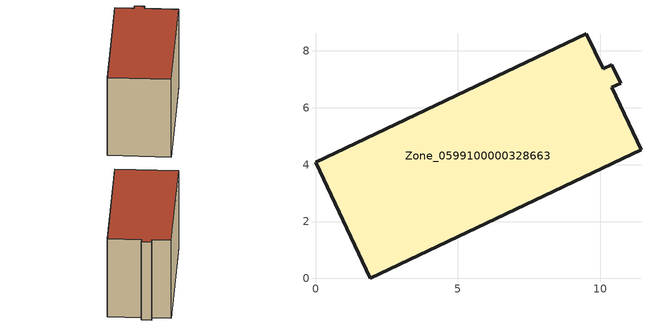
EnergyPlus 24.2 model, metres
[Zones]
Zone_0599100000328663
 floor ground (C_G): 10.11,7.37 10.41,7.51 10.72,6.86 10.41,6.72 11.44,4.53 1.92,0 0,4.08 9.52,8.61 z0
 wall outside (C_F): 1.92,0 11.44,4.53 10.41,6.72 10.72,6.86 10.41,7.51 10.11,7.37 9.52,8.61 0,4.08 1.92,0 z0:6.2
 roof outside (C_R): 10.41,7.51 10.11,7.37 9.52,8.61 0,4.08 1.92,0 11.44,4.53 10.41,6.72 10.72,6.86 z6.2
[BUILDING]
Pand.0599100000328663: North Axis=0; Terrain=City; Loads Convergence Tolerance Value=0.04; Temperature Convergence Tolerance Value=0.4; Solar Distribution=FullExterior; Maximum Number of Warmup Days=25; Minimum Number of Warmup Days=1
[Site:Location]
Rotterdam.The.Hague.AP_ZH_NLD Design_Conditions: Latitude=51.96; Longitude=4.45; Time Zone=1; Elevation=-4.5
[SITE:GROUNDTEMPERATURE:BUILDINGSURFACE]
18, 18, 18, 18, 18, 18, 18, 18, 18, 18, 18, 18
[MATERIAL] Thermal Absorptance=0.9; Solar Absorptance=0.7; Visible Absorptance=0.7
Name | Roughness | Thickness | Conductivity | Density | Specific Heat
G.TI.1946 | MediumSmooth | 0.15 | 1 | 540 | 1210
F.TI.1946 | Rough | 0.3 | 0.857143 | 1920 | 840
R.TI.1946 | MediumRough | 0.2 | 0.1 | 1500 | 1000
[CONSTRUCTION]
C_G: G.TI.1946
C_F: F.TI.1946
C_R: R.TI.1946
[ZONE]
Zone_0599100000328663: Type=1; Multiplier=1; Ceiling Height=Autocalculate; Volume=Autocalculate; Floor Area=autocalculate; Part of Total Floor Area=Yes
[ZONEINFILTRATION:DESIGNFLOWRATE]
Infil_Zone_0599100000328663: Zone or ZoneList or Space or SpaceList=Zone_0599100000328663; Schedule=AlwaysOn; Design Flow Rate Calculation Method=Flow/Area; Flow Rate per Floor Area=0.003; Constant Term Coefficient=1; Temperature Term Coefficient=0; Velocity Term Coefficient=0; Velocity Squared Term Coefficient=0
[HVACTEMPLATE:ZONE:IDEALLOADSAIRSYSTEM]
Zone_0599100000328663: Maximum Heating Supply Air Temperature=50; Minimum Cooling Supply Air Temperature=13; Maximum Heating Supply Air Humidity Ratio=0.0156; Minimum Cooling Supply Air Humidity Ratio=0.0077; Heating Limit=NoLimit; Cooling Limit=NoLimit; Dehumidification Control Type=ConstantSensibleHeatRatio; Cooling Sensible Heat Ratio=0.7; Dehumidification Setpoint=60; Humidification Control Type=None; Humidification Setpoint=30; Outdoor Air Method=None; Outdoor Air Flow Rate per Person=0.00944; Outdoor Air Flow Rate per Zone Floor Area=0; Outdoor Air Flow Rate per Zone=0; Demand Controlled Ventilation Type=None; Outdoor Air Economizer Type=NoEconomizer; Heat Recovery Type=None; Sensible Heat Recovery Effectiveness=0.7; Latent Heat Recovery Effectiveness=0.65
[ZONECONTROL:THERMOSTAT]
ThermostatControl_Zone_0599100000328663: Zone or ZoneList=Zone_0599100000328663; Control Type Schedule=DualSetpointControlType; Control 1=Thermostat_Zone_0599100000328663; Temperature Difference Between Cutout And Setpoint=0
[THERMOSTATSETPOINT:DUALSETPOINT]
Thermostat_Zone_0599100000328663: Heating Setpoint Temperature Schedule=HeatingSetpoint_Zone_0599100000328663; Cooling Setpoint Temperature Schedule=CoolingSetpoint_Zone_0599100000328663
[SCHEDULE:COMPACT]
HeatingSetpoint_Zone_0599100000328663: Through: 12/31, For: AllDays, Until: 24:00, 21
CoolingSetpoint_Zone_0599100000328663: Through: 12/31, For: AllDays, Until: 24:00, 24
DualSetpointControlType: Through: 12/31, For: AllDays, Until: 24:00, 4
AlwaysOn: Through: 12/31, For: AllDays, Until: 24:00, 1
